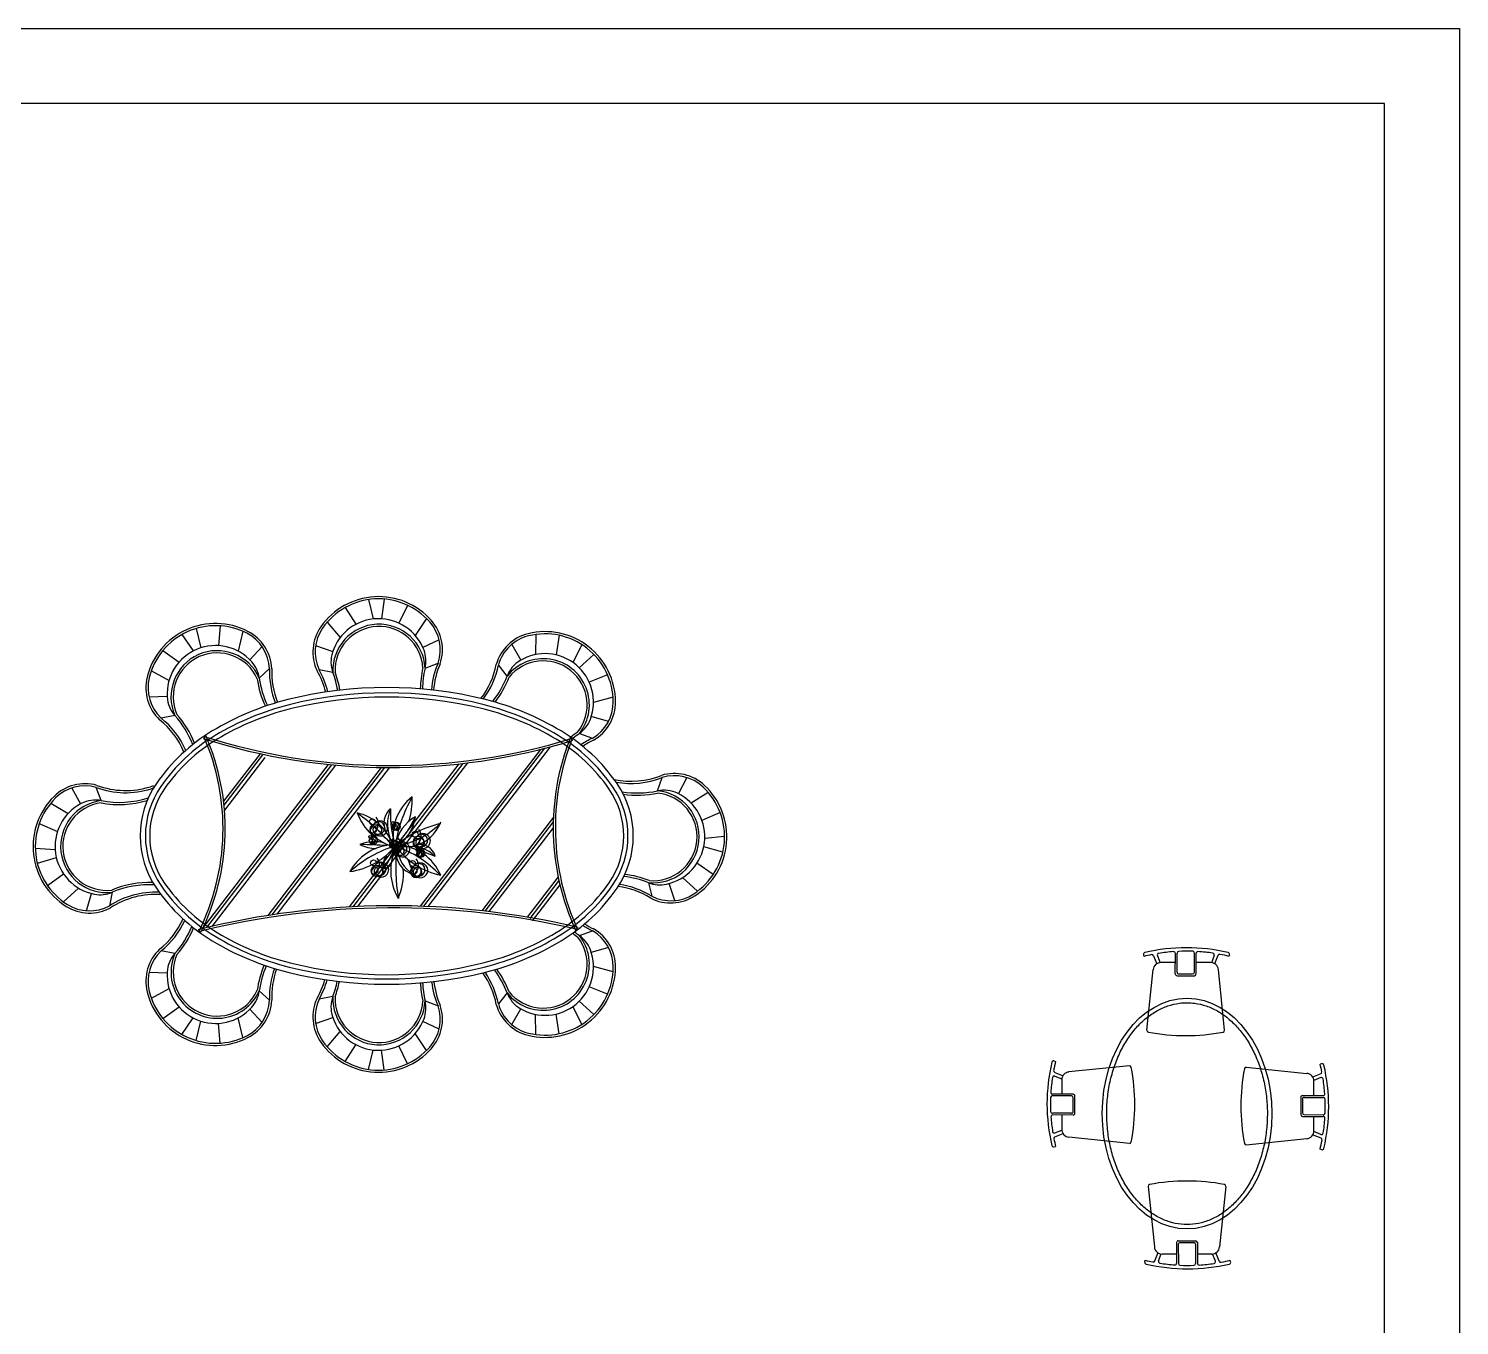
# Model space of a CAD drawing. Header units: inches. Extents: x 11.8 to 54.3, y 7.5 to 32.3.
# Drawn here: x 26.38 to 32.81, y 26.47 to 32.3 of the extents above; entities that cross this region are included whole.
import ezdxf

# ---------------------------------------------------------------- set-up
doc = ezdxf.new("R2010")
doc.units = ezdxf.units.IN
doc.header["$MEASUREMENT"] = 0
for name, color, linetype in [('02', 2, 'Continuous'), ('4', 4, 'Continuous'), ('kadrbm', 4, 'Continuous')]:
    doc.layers.add(name, color=color, linetype=linetype)

# ---------------------------------------------------------------- blocks, each defined once
blk = doc.blocks.new('kadrbm')
at = {"layer": 'kadrbm', "color": 4}
blk.add_lwpolyline([(0, 0), (0, 24.7972), (21, 24.7972), (21, 0), (0, 0)], close=True, dxfattribs=at)
blk.add_lwpolyline([(20.6631, 0.3257), (20.6631, 24.4603), (0.3369, 24.4603), (0.3369, 0.3257), (20.6631, 0.3257)], dxfattribs=at)

msp = doc.modelspace()

# ---------------------------------------------------------------- linework, layer by layer
at = {"layer": '02'}
for p, q in [((27.9073, 29.7324), (27.9284, 29.6453)), ((27.9767, 29.7347), (27.9658, 29.6462)), ((28.0825, 29.7066), (28.043, 29.6267)), ((27.8022, 29.6966), (27.8506, 29.6215)), ((28.1677, 29.6472), (28.1169, 29.5712)), ((27.1318, 29.6022), (27.1536, 29.5157)), ((27.2405, 29.6144), (27.2326, 29.5256)), ((27.3415, 29.5898), (27.3216, 29.5006)), ((27.7208, 29.6306), (27.7794, 29.5615)), ((27.0679, 29.575), (27.1191, 29.5014)), ((27.4284, 29.5212), (27.3735, 29.4623)), ((27.6689, 29.5258), (27.7459, 29.499)), ((28.2239, 29.5517), (28.1513, 29.5168)), ((28.5507, 29.531, 0.2475), (28.591, 29.4601, 0.2475)), ((28.6587, 29.5757, 0.2475), (28.6573, 29.4851, 0.2475)), ((28.7634, 29.5718, 0.2475), (28.7505, 29.4835, 0.2475)), ((28.8662, 29.5296, 0.2475), (28.8247, 29.4502, 0.2475)), ((26.9829, 29.5035), (27.0552, 29.451)), ((28.9199, 29.4857, 0.2475), (28.8534, 29.4262, 0.2475)), ((26.931, 29.4125), (27.0105, 29.3693)), ((27.4161, 29.3796), (27.462, 29.422)), ((27.7469, 29.4045), (27.6846, 29.4166)), ((28.1611, 29.4242), (28.2192, 29.4471)), ((28.5295, 29.3883, 0.2475), (28.4907, 29.4385, 0.2475)), ((28.9811, 29.395, 0.2475), (28.8988, 29.3608, 0.2475)), ((26.9205, 29.296), (27.002, 29.2989)), ((29.0061, 29.2941, 0.2475), (28.9179, 29.2703, 0.2475)), ((27.0371, 29.2112), (26.9747, 29.1999)), ((28.9856, 29.1852, 0.2475), (28.908, 29.2067, 0.2475)), ((28.8544, 29.1305, 0.2475), (28.9133, 29.1095, 0.2475)), ((28.6984, 29.0641), (28.1538, 28.3539)), ((28.7231, 29.0706), (28.173, 28.3531)), ((27.4192, 29.0398), (27.2554, 28.8262)), ((27.4304, 29.0342), (27.2574, 28.8085)), ((27.4416, 29.023), (27.2595, 28.7855)), ((28.6792, 29.0593), (28.1388, 28.3544)), ((27.7255, 28.9914), (27.163, 28.2578)), ((27.7399, 28.99), (27.1787, 28.2581)), ((27.7583, 28.9883), (27.2028, 28.2638)), ((27.964, 28.9774), (27.4544, 28.3127)), ((27.9793, 28.9772), (27.4719, 28.3154)), ((27.999, 28.977), (27.4943, 28.3187)), ((28.3133, 28.9938), (27.8206, 28.3513)), ((28.3302, 28.9958), (27.8368, 28.3522)), ((28.352, 28.9984), (27.8572, 28.3531)), ((26.5732, 28.8856), (26.6125, 28.8141)), ((26.7058, 28.8289), (26.6835, 28.8883)), ((29.2056, 28.873), (29.2267, 28.9329)), ((29.337, 28.9327), (29.2993, 28.8603)), ((26.4786, 28.8169), (26.5565, 28.7707)), ((29.4331, 28.8662), (29.3563, 28.8182)), ((28.7379, 28.7542), (28.4158, 28.3341)), ((29.4868, 28.7762), (29.4055, 28.7391)), ((26.427, 28.7256), (26.5092, 28.6904)), ((27.9296, 28.7219), (27.9296, 28.7219)), ((27.9296, 28.6859), (27.9296, 28.6859)), ((28.0193, 28.7222), (28.0193, 28.7222)), ((28.0193, 28.7042), (28.0193, 28.7042)), ((28.7372, 28.7331), (28.43, 28.3325)), ((28.7369, 28.7069), (28.4481, 28.3304)), ((26.4093, 28.616), (26.4987, 28.6097)), ((27.9169, 28.6603), (27.9169, 28.6603)), ((27.9169, 28.6423), (27.9169, 28.6423)), ((28.0081, 28.6403), (28.0081, 28.6403)), ((28.0081, 28.6223), (28.0081, 28.6223)), ((28.0298, 28.6276), (28.0298, 28.6276)), ((28.1222, 28.6656), (28.1222, 28.6656)), ((28.1222, 28.6296), (28.1222, 28.6296)), ((29.4994, 28.598), (29.4133, 28.6216)), ((29.5071, 28.667), (29.4179, 28.6587)), ((26.4186, 28.5472), (26.504, 28.5728)), ((28.0298, 28.5916), (28.0298, 28.5916)), ((28.1296, 28.6011), (28.1296, 28.6011)), ((28.1296, 28.5831), (28.1296, 28.5831)), ((26.4639, 28.4476), (26.5361, 28.4998)), ((27.9349, 28.537), (27.9349, 28.537)), ((27.9349, 28.501), (27.9349, 28.501)), ((28.1104, 28.534), (28.1104, 28.534)), ((28.1104, 28.498), (28.1104, 28.498)), ((28.7591, 28.4862), (28.6204, 28.3052)), ((29.4564, 28.4974), (29.383, 28.548)), ((26.5367, 28.3735), (26.6032, 28.4362)), ((28.7625, 28.4704), (28.6316, 28.2996)), ((28.767, 28.4505), (28.6427, 28.2885)), ((29.1656, 28.4602), (29.1799, 28.3994)), ((29.2827, 28.3797), (29.2586, 28.4566)), ((29.3853, 28.4216), (29.3174, 28.4828)), ((26.6402, 28.334), (26.6626, 28.4114)), ((26.7555, 28.4171), (26.7426, 28.356)), ((28.8544, 28.2229, 0.2475), (28.9133, 28.244, 0.2475)), ((28.9856, 28.1682, 0.2475), (28.908, 28.1468, 0.2475)), ((27.0371, 28.1423), (26.9747, 28.1535)), ((31.3895, 28.1366), (31.3914, 28.1291)), ((31.4351, 28.1321), (31.4496, 28.0951)), ((31.4519, 28.132), (31.4641, 28.1007)), ((31.5327, 28.1013), (31.4677, 28.1013)), ((31.5326, 28.0498), (31.5328, 28.1424)), ((31.5404, 28.0576), (31.5406, 28.1438)), ((31.6182, 28.0576), (31.6184, 28.144)), ((31.6259, 28.0498), (31.6262, 28.1428)), ((31.6911, 28.1013), (31.626, 28.1013)), ((31.7073, 28.1329), (31.6947, 28.1007)), ((31.7241, 28.1332), (31.7091, 28.0951)), ((31.7756, 28.1366), (31.7738, 28.1291)), ((26.9205, 28.0575), (27.002, 28.0546)), ((29.0061, 28.0594, 0.2475), (28.9179, 28.0832, 0.2475)), ((31.405, 27.7973), (31.4328, 28.0694)), ((31.5404, 28.042), (31.6182, 28.042)), ((31.5482, 28.0498), (31.6104, 28.0498)), ((31.7537, 27.7973), (31.7259, 28.0694)), ((26.931, 27.941), (27.0105, 27.9842)), ((27.4161, 27.9739), (27.462, 27.9315)), ((28.9811, 27.9585, 0.2475), (28.8988, 27.9927, 0.2475)), ((27.7469, 27.949), (27.6846, 27.9368)), ((28.1611, 27.9293), (28.2192, 27.9064)), ((28.5295, 27.9652, 0.2475), (28.4907, 27.915, 0.2475)), ((28.9199, 27.8678, 0.2475), (28.8534, 27.9272, 0.2475)), ((26.9829, 27.85), (27.0552, 27.9025)), ((27.0679, 27.7785), (27.1191, 27.8521)), ((27.3415, 27.7637), (27.3216, 27.8529)), ((27.4284, 27.8323), (27.3735, 27.8912)), ((27.6689, 27.8277), (27.7459, 27.8545)), ((28.5507, 27.8225, 0.2475), (28.591, 27.8934, 0.2475)), ((28.6587, 27.7778, 0.2475), (28.6573, 27.8684, 0.2475)), ((28.7634, 27.7816, 0.2475), (28.7505, 27.87, 0.2475)), ((28.8662, 27.8239, 0.2475), (28.8247, 27.9033, 0.2475)), ((27.1318, 27.7512), (27.1536, 27.8378)), ((27.2405, 27.7391), (27.2326, 27.8279)), ((27.7208, 27.7229), (27.7794, 27.792)), ((28.1677, 27.7063), (28.1169, 27.7823)), ((28.2239, 27.8017), (28.1513, 27.8367)), ((27.8022, 27.6569), (27.8506, 27.732)), ((28.0825, 27.6468), (28.043, 27.7268)), ((27.9073, 27.6211), (27.9284, 27.7082)), ((27.9767, 27.6188), (27.9658, 27.7073)), ((30.9871, 27.6591), (30.9946, 27.6572)), ((30.9905, 27.6076), (31.0287, 27.5926)), ((30.9908, 27.5907), (31.023, 27.5781)), ((31.3265, 27.6372), (31.0543, 27.6094)), ((31.8514, 27.6309), (32.1235, 27.6031)), ((32.1862, 27.6008), (32.1492, 27.5863)), ((32.1861, 27.5841), (32.1548, 27.5719)), ((32.1907, 27.6464), (32.1832, 27.6446)), ((31.0224, 27.5745), (31.0224, 27.5095)), ((32.1554, 27.5032), (32.1554, 27.5683)), ((31.0662, 27.5017), (30.9798, 27.5019)), ((31.074, 27.5094), (30.9809, 27.5096)), ((31.0739, 27.4317), (31.0739, 27.4939)), ((31.0817, 27.4239), (31.0817, 27.5016)), ((32.0962, 27.4956), (32.0961, 27.4178)), ((32.1039, 27.4878), (32.1039, 27.4255)), ((32.104, 27.5033), (32.1965, 27.5031)), ((32.1117, 27.4955), (32.1979, 27.4953)), ((31.0661, 27.4239), (30.9799, 27.4241)), ((31.0739, 27.4161), (30.9813, 27.4163)), ((31.0224, 27.4162), (31.0224, 27.3512)), ((32.1039, 27.41), (32.1969, 27.4098)), ((32.1117, 27.4178), (32.1981, 27.4176)), ((32.1554, 27.3449), (32.1554, 27.4099)), ((30.9917, 27.3186), (31.0287, 27.3331)), ((30.9918, 27.3353), (31.023, 27.3476)), ((32.1873, 27.3119), (32.1492, 27.3268)), ((32.187, 27.3287), (32.1548, 27.3413)), ((30.9871, 27.273), (30.9946, 27.2749)), ((31.3265, 27.2885), (31.0543, 27.3163)), ((31.8514, 27.2822), (32.1235, 27.3101)), ((32.1907, 27.2603), (32.1832, 27.2622)), ((31.4107, 27.0953), (31.4385, 26.8231)), ((31.7593, 27.0953), (31.7315, 26.8231)), ((31.5383, 26.8427), (31.5385, 26.7502)), ((31.546, 26.8505), (31.6238, 26.8506)), ((31.5461, 26.835), (31.5463, 26.7488)), ((31.5538, 26.8428), (31.616, 26.8428)), ((31.6238, 26.835), (31.624, 26.7486)), ((31.6316, 26.8428), (31.6318, 26.7497)), ((31.3952, 26.756), (31.397, 26.7635)), ((31.4407, 26.7605), (31.4552, 26.7975)), ((31.4575, 26.7606), (31.4697, 26.7919)), ((31.5383, 26.7913), (31.4733, 26.7913)), ((31.6967, 26.7913), (31.6317, 26.7913)), ((31.7129, 26.7597), (31.7003, 26.7919)), ((31.7297, 26.7594), (31.7148, 26.7975)), ((31.7813, 26.756), (31.7794, 26.7635))]:
    msp.add_line(p, q, dxfattribs=at)
for centre, radius in [((27.9242, 28.7339), 0.0132), ((27.9403, 28.698), 0.0262), ((28.0166, 28.7282), 0.00659), ((28.0167, 28.7084), 0.00503), ((28.1168, 28.6776), 0.0132), ((27.9142, 28.6663), 0.00659), ((27.9217, 28.6496), 0.0117), ((28.0054, 28.6463), 0.00659), ((28.0244, 28.6396), 0.0132), ((28.0405, 28.6037), 0.0262), ((28.1269, 28.6071), 0.00659), ((27.9295, 28.549), 0.0132), ((28.105, 28.546), 0.0132), ((28.1269, 28.5874), 0.00503), ((27.9456, 28.5131), 0.0262)]:
    msp.add_circle(centre, radius, dxfattribs=at)
for centre, radius, start, end in [((27.9521, 29.4288), 0.3168, 41.47539, 145.04381), ((27.9521, 29.4288, 0.2475), 0.2178, 20.40486, 162.19884), ((27.2196, 29.3082), 0.3168, 62.70952, 166.27793), ((27.2741, 29.4137), 0.198, 2.39033, 62.70952), ((27.8547, 29.4969), 0.198, 145.04381, 205.363), ((27.954, 29.4143), 0.2074, 2.72689, 182.72689), ((27.954, 29.4143, 0.2475), 0.1975, 3.12752, 182.28575), ((28.0411, 29.5075), 0.198, 341.1562, 41.47539), ((28.6716, 29.3869, 0.2475), 0.198, 103.88886, 164.20806), ((28.7001, 29.2716, 0.2475), 0.3168, 0.32045, 103.88886), ((27.2196, 29.3082, 0.2475), 0.2178, 41.63898, 183.43297), ((27.2266, 29.2954), 0.2074, 23.96101, 203.96101), ((27.2266, 29.2954, 0.2475), 0.1975, 24.36164, 203.51988), ((27.2788, 29.3608), 0.1386, 7.7964, 41.63898), ((27.8767, 29.453, 0.2475), 0.1386, 162.19884, 200.50037), ((28.0263, 29.4564), 0.1386, 346.56227, 20.40486), ((28.692, 29.2594, 0.2475), 0.2074, 321.57194, 141.57194), ((28.6592, 29.3394, 0.495), 0.1386, 121.0439, 159.34542), ((28.692, 29.2594, 0.495), 0.1975, 321.97257, 141.13081), ((28.7001, 29.2716, 0.495), 0.2178, 339.24991, 121.0439), ((27.8429, 29.4079), 0.3713, 177.82041, 201.74776), ((27.3541, 29.2268), 0.3713, 14.0266, 29.93292), ((27.3487, 29.2556, 0.2475), 0.4251, 9.27553, 20.50037), ((27.3487, 29.2556, 0.2475), 0.435, 9.21781, 20.29276), ((28.5745, 29.3254, 0.2475), 0.435, 166.75082, 179.24339), ((28.5745, 29.3254), 0.4251, 166.56227, 179.33953), ((28.5692, 29.296), 0.3713, 156.58629, 175.47682), ((28.1169, 29.513, 0.2475), 0.3713, 322.66418, 348.77797), ((28.1318, 29.5382, 0.495), 0.4251, 321.61778, 339.34542), ((27.1042, 29.3363), 0.198, 166.27793, 226.59713), ((27.8372, 29.4372, 0.2475), 0.435, 187.98494, 205.06476), ((27.8372, 29.4372), 0.4251, 187.7964, 205.21479), ((28.1318, 29.5382, 0.495), 0.435, 322.15912, 339.13781), ((27.1405, 29.3034, 0.2475), 0.1386, 183.43297, 221.73449), ((27.8448, 28.0788), 1.2169, 103.9982, 121.04165), ((27.9885, 27.5022), 1.8112, 76.0018, 103.9982), ((27.9885, 27.5022), 1.792, 76.0018, 103.9982), ((28.1323, 28.0788), 1.2169, 58.95835, 76.0018), ((28.8189, 29.2722, 0.2475), 0.198, 300.00126, 0.32045), ((26.7353, 28.9033), 0.3713, 22.83273, 51.16704), ((26.7199, 28.9282, 0.2475), 0.4251, 21.02258, 41.73449), ((26.7199, 28.9282, 0.2475), 0.435, 21.4259, 41.52688), ((27.8448, 28.0788), 1.1977, 103.9982, 121.04165), ((28.1323, 28.0788), 1.1977, 58.95835, 76.0018), ((28.7741, 29.2435, 0.2475), 0.1386, 305.40733, 339.24991), ((29.1007, 28.7841, 0.495), 0.435, 125.59587, 130.79659), ((29.1007, 28.7841, 0.2475), 0.4251, 125.40733, 130.46121), ((27.6259, 28.4425), 0.7924, 121.04165, 145.46295), ((27.6259, 28.4425), 0.7732, 121.04165, 145.46295), ((26.2183, 28.7031), 1.0348, 333.39086, 23.60233), ((26.2183, 28.7031), 1.0444, 333.39086, 23.60233), ((28.008, 31.7577), 2.7806, 252.32273, 287.09709), ((28.008, 31.7577), 2.771, 252.32273, 287.09709), ((29.8448, 28.7072), 1.108, 158.53665, 204.63936), ((29.8448, 28.7072), 1.0984, 158.53665, 204.63936), ((28.3512, 28.4425), 0.7732, 34.53705, 58.95835), ((28.3512, 28.4425), 0.7924, 34.53705, 58.95835), ((29.0773, 28.7655, 0.2475), 0.3713, 115.43134, 124.01144), ((29.0863, 29.2873), 0.3713, 258.2433, 291.66069), ((29.2816, 28.753), 0.198, 46.77158, 107.09078), ((26.6327, 28.7071), 0.198, 74.23747, 134.55667), ((26.8155, 29.2458), 0.3713, 249.66756, 287.46879), ((27.2948, 28.6704), 0.3905, 145.46295, 214.53706), ((27.2948, 28.6704), 0.3713, 145.46295, 214.53706), ((26.9382, 28.8642), 0.0297, 76.45082, 112.32952), ((26.9382, 28.8642), 0.0198, 86.19087, 113.4149), ((28.6823, 28.6704), 0.3713, 325.46295, 34.53702), ((28.6823, 28.6704), 0.3905, 325.46295, 34.53702), ((29.1156, 29.2884, 0.2475), 0.4251, 260.58168, 282.22814), ((29.1856, 28.6666), 0.2074, 264.45466, 84.45466), ((29.235, 28.7375, 0.2475), 0.1386, 63.92662, 102.22814), ((29.2002, 28.6664), 0.3168, 303.20317, 46.77158), ((26.7161, 28.6225), 0.3168, 134.55667, 238.12508), ((26.7161, 28.6225, 0.2475), 0.2178, 117.40163, 259.19562), ((26.7307, 28.623), 0.2074, 96.87359, 276.87359), ((26.7307, 28.623, 0.2475), 0.1975, 97.31472, 276.47296), ((26.6796, 28.6928, 0.2475), 0.1386, 79.10011, 117.40163), ((26.7862, 29.2463, 0.2475), 0.435, 259.30772, 286.84549), ((26.7862, 29.2463, 0.2475), 0.4251, 259.10011, 287.99089), ((28.2341, 28.6729), 0.2167, 127.05261, 193.63974), ((28.6006, 28.5481), 0.5788, 149.27742, 171.90411), ((27.7742, 28.8356), 0.3295, 342.14169, 1.77784), ((29.1156, 29.2884, 0.2475), 0.435, 261.56539, 282.02053), ((29.1856, 28.6666, 0.2475), 0.1975, 264.85529, 84.01353), ((29.2002, 28.6664, 0.2475), 0.2178, 282.13263, 63.92662), ((27.8096, 28.5618), 0.2169, 18.26791, 77.75767), ((28.0825, 28.8558), 0.2412, 199.85323, 255.87158), ((27.3768, 28.0959), 0.8292, 39.26185, 54.55364), ((27.905, 28.7253), 0.0465, 301.99676, 39.80897), ((28.0664, 28.7263), 0.0904, 131.9837, 205.4724), ((28.1714, 28.7224), 0.1795, 157.16004, 204.0107), ((28.4129, 28.7631), 0.408, 175.92625, 194.93961), ((27.9486, 28.776), 0.1704, 297.6391, 353.49272), ((28.2015, 28.6037), 0.1744, 118.6711, 171.44478), ((27.718, 28.9376), 0.4385, 315.35272, 335.24008), ((27.9243, 28.6944), 0.0101, 148.02993, 301.99676), ((27.9301, 28.7002), 0.0143, 268.22678, 181.79992), ((40.6858, 20.7294), 15.0533, 147.93045, 148.02993), ((27.9464, 28.6964), 0.0199, 345.41061, 212.06955), ((27.9584, 28.7039), 0.0339, 212.06955, 147.93045), ((27.9523, 28.7068), 0.0273, 5.52223, 146.42659), ((27.9503, 28.7066), 0.0293, 225, 5.52223), ((28.0247, 28.7102), 0.0131, 114.16047, 345.41061), ((28.0241, 28.7114), 0.0117, 181.79992, 114.16047), ((34.3974, 24.7259), 7.5266, 147.93045, 148.02993), ((28.0297, 28.7145), 0.0147, 225, 146.49469), ((28.0277, 28.7094), 0.00993, 345.41061, 212.06955), ((28.007, 28.7239), 0.0233, 301.99676, 39.80897), ((28.0337, 28.7132), 0.017, 212.06955, 147.93045), ((28.0737, 28.7895), 0.1674, 252.5643, 340.56581), ((28.3426, 28.2383), 0.5, 102.82364, 128.45837), ((27.9744, 28.9842), 0.3628, 279.62893, 313.85168), ((28.0976, 28.6691), 0.0465, 301.99676, 39.80897), ((28.151, 28.6476), 0.0339, 212.06955, 147.93045), ((28.145, 28.6505), 0.0273, 5.52223, 146.42659), ((28.0237, 28.4032), 0.2268, 95.35088, 151.9516), ((27.7742, 28.8356), 0.3295, 278.61102, 320.85), ((28.1955, 28.0918), 0.5595, 107.61578, 131.42555), ((27.9329, 28.4805), 0.1639, 72.60291, 113.2685), ((27.9485, 28.8011), 0.1881, 244.70443, 267.56264), ((27.8733, 27.1535), 1.4776, 85.49801, 90.08997), ((27.9223, 28.6483), 0.0131, 114.16047, 345.41061), ((27.9142, 28.6465), 0.00503, 148.02993, 301.99676), ((34.295, 24.664), 7.5266, 147.93045, 148.02993), ((27.9171, 28.6494), 0.00715, 268.22678, 181.79992), ((27.9273, 28.6526), 0.0147, 225, 146.49469), ((27.9046, 28.662), 0.0233, 301.99676, 39.80897), ((27.9313, 28.6513), 0.017, 212.06955, 147.93045), ((27.6376, 28.7681), 0.4164, 323.97576, 339.48616), ((28.0135, 28.6284), 0.0131, 114.16047, 345.41061), ((28.0055, 28.6266), 0.00503, 148.02993, 301.99676), ((28.0129, 28.6296), 0.0117, 181.79992, 114.16047), ((34.3862, 24.644), 7.5266, 147.93045, 148.02993), ((28.0084, 28.6294), 0.00715, 268.22678, 181.79992), ((28.0185, 28.6327), 0.0147, 225, 146.49469), ((28.0165, 28.6276), 0.00993, 345.41061, 212.06955), ((28.2557, 28.5134), 0.249, 154.19101, 209.75886), ((27.9958, 28.642), 0.0233, 301.99676, 39.80897), ((28.0225, 28.6313), 0.017, 212.06955, 147.93045), ((40.786, 20.6351), 15.0533, 147.93045, 148.02993), ((28.0302, 28.6059), 0.0143, 268.22678, 181.79992), ((28.0466, 28.6021), 0.0199, 345.41061, 212.06955), ((28.859, 28.5294), 0.8301, 173.88522, 189.76002), ((28.0051, 28.631), 0.0465, 301.99676, 39.80897), ((28.0585, 28.6096), 0.0339, 212.06955, 147.93045), ((28.0525, 28.6125), 0.0273, 5.52223, 146.42659), ((28.0505, 28.6123), 0.0293, 225, 5.52223), ((28.1301, 28.5958), 0.0998, 169.01233, 258.57329), ((27.8622, 28.1512), 0.5016, 43.05841, 70.36822), ((28.2951, 28.8134), 0.3258, 216.01013, 258.75138), ((27.8104, 28.4981), 0.2534, 28.06328, 29.23026), ((28.1892, 28.6293), 0.1546, 184.81411, 238.09448), ((28.0237, 28.4032), 0.2268, 23.55692, 85.59274), ((28.1009, 28.4746), 0.1477, 44.37449, 98.36113), ((27.7896, 27.5673), 1.0931, 67.58498, 73.6645), ((28.1329, 28.6418), 0.0262, 114.16047, 345.41061), ((28.1169, 28.6381), 0.0101, 148.02993, 301.99676), ((28.1318, 28.6442), 0.0235, 181.79992, 114.16047), ((40.8784, 20.6731), 15.0533, 147.93045, 148.02993), ((28.1227, 28.6439), 0.0143, 268.22678, 181.79992), ((28.139, 28.6402), 0.0199, 345.41061, 212.06955), ((28.1429, 28.6503), 0.0293, 225, 5.52223), ((28.1378, 28.5601), 0.0713, 15.64675, 102.64432), ((28.1172, 28.6029), 0.0233, 301.99676, 39.80897), ((27.9102, 28.5404), 0.0465, 301.99676, 39.80897), ((27.9636, 28.519), 0.0339, 212.06955, 147.93045), ((27.9576, 28.5219), 0.0273, 5.52223, 146.42659), ((28.0439, 28.5353), 0.0722, 141.04441, 190.88338), ((28.0244, 28.6001), 0.0101, 148.02993, 301.99676), ((28.5666, 28.7138), 0.5047, 197.54991, 205.31468), ((28.0857, 28.5375), 0.0465, 301.99676, 39.80897), ((28.1391, 28.516), 0.0339, 212.06955, 147.93045), ((28.1349, 28.5892), 0.0131, 114.16047, 345.41061), ((28.1344, 28.5904), 0.0117, 181.79992, 114.16047), ((34.5077, 24.6049), 7.5266, 147.93045, 148.02993), ((28.138, 28.5884), 0.00993, 345.41061, 212.06955), ((28.1439, 28.5921), 0.017, 212.06955, 147.93045), ((28.1409, 28.5936), 0.0136, 5.52223, 146.42659), ((28.1399, 28.5935), 0.0147, 225, 5.52223), ((27.9296, 28.5095), 0.0101, 148.02993, 301.99676), ((40.6911, 20.5444), 15.0533, 147.93045, 148.02993), ((27.9353, 28.5153), 0.0143, 268.22678, 181.79992), ((27.9517, 28.5115), 0.0199, 345.41061, 212.06955), ((27.9556, 28.5217), 0.0293, 225, 5.52223), ((27.9572, 28.5899), 0.07, 283.02136, 317.16263), ((27.8104, 28.4981), 0.2534, 334.71961, 5.66737), ((28.1211, 28.5101), 0.0262, 114.16047, 345.41061), ((28.105, 28.5065), 0.0101, 148.02993, 301.99676), ((28.12, 28.5126), 0.0235, 181.79992, 114.16047), ((40.8666, 20.5415), 15.0533, 147.93045, 148.02993), ((28.1108, 28.5123), 0.0143, 268.22678, 181.79992), ((28.1272, 28.5085), 0.0199, 345.41061, 212.06955), ((28.1331, 28.5189), 0.0273, 5.52223, 146.42659), ((28.1311, 28.5187), 0.0293, 225, 5.52223), ((29.0083, 28.0653), 0.4251, 68.29005, 83.77866), ((29.0083, 28.0653, 0.2475), 0.435, 68.47859, 83.32541), ((26.9218, 28.026, 0.2475), 0.435, 87.96045, 112.84966), ((26.9218, 28.026), 0.4251, 87.08063, 113.0382), ((27.6259, 28.8983), 0.7924, 214.53705, 238.95835), ((27.6259, 28.8983), 0.7732, 214.53705, 238.95835), ((28.3512, 28.8983), 0.7732, 301.04165, 325.46295), ((28.3512, 28.8983), 0.7924, 301.04165, 325.46295), ((28.98, 28.0748), 0.3713, 58.31406, 82.45574), ((29.2168, 28.589), 0.1386, 248.29005, 282.13263), ((26.7012, 28.5447), 0.1386, 259.19562, 293.0382), ((26.9499, 28.0362), 0.3713, 86.26817, 123.01419), ((28.0147, 24.7578), 3.5987, 76.6001, 104.04795), ((29.2653, 28.567), 0.198, 242.88398, 303.20317), ((26.6534, 28.5216), 0.198, 238.12508, 298.44427), ((26.7353, 28.4502), 0.3713, 308.83296, 335.64339), ((28.0147, 24.7578), 3.5891, 76.6001, 104.04795), ((26.7199, 28.4253, 0.2475), 0.4251, 318.26551, 337.58608), ((26.7199, 28.4253, 0.2475), 0.435, 318.47312, 337.20861), ((27.8448, 29.262), 1.1977, 238.95835, 256.0018), ((28.1323, 29.262), 1.1977, 283.9982, 301.04165), ((29.1007, 28.5694, 0.495), 0.435, 230.61426, 234.40413), ((29.1007, 28.5694, 0.2475), 0.4251, 230.96724, 234.59267), ((29.0773, 28.588, 0.2475), 0.3812, 237.08222, 244.50812), ((28.8189, 28.0813, 0.2475), 0.1881, 359.67955, 59.88075), ((27.8448, 29.262), 1.2169, 238.95835, 256.0018), ((28.1323, 29.262), 1.2169, 283.9982, 301.04165), ((28.692, 28.0941, 0.2475), 0.2074, 218.42806, 38.42806), ((28.692, 28.0941, 0.495), 0.1975, 218.86919, 38.02743), ((28.7741, 28.11, 0.2475), 0.1386, 20.75009, 54.59267), ((31.5826, 27.3525), 0.8154, 76.72161, 103.27839), ((27.1042, 28.0171), 0.198, 133.40287, 193.72207), ((27.1405, 28.0501, 0.2475), 0.1386, 138.26551, 176.56703), ((27.2266, 28.0581), 0.2074, 156.03899, 336.03899), ((27.2266, 28.0581, 0.2475), 0.1975, 156.48012, 335.63836), ((27.9885, 29.8386), 1.792, 256.0018, 283.99822), ((28.7001, 28.0819, 0.495), 0.2178, 238.9561, 20.75009), ((31.3971, 28.1385), 0.00778, 103.27839, 193.83007), ((31.5826, 27.3525), 0.7998, 101.26447, 103.83007), ((31.4279, 28.1292), 0.00778, 21.39367, 101.26447), ((31.4677, 28.0663), 0.035, 90, 174.89182), ((31.4591, 28.1348), 0.00778, 98.96997, 201.39367), ((31.5826, 27.3525), 0.7998, 94.16457, 98.96997), ((31.5251, 28.1424), 0.00778, 359.8256, 94.16457), ((31.5484, 28.1438), 0.00778, 92.47383, 179.8256), ((31.5826, 27.3525), 0.7998, 87.97246, 92.47383), ((31.6106, 28.144), 0.00778, 359.8256, 87.97246), ((31.6339, 28.1428), 0.00778, 86.28299, 179.8256), ((31.5826, 27.3525), 0.7998, 81.47345, 86.28299), ((31.6911, 28.0663), 0.035, 5.10818, 90), ((31.7, 28.1357), 0.00778, 338.60633, 81.47345), ((31.7313, 28.1304), 0.00778, 79.17535, 158.60633), ((31.5826, 27.3525), 0.7998, 76.16993, 79.17535), ((31.7681, 28.1385), 0.00778, 346.16993, 76.72161), ((27.2196, 28.0453, 0.2475), 0.2178, 176.56703, 318.36102), ((27.8372, 27.9162, 0.2475), 0.435, 156.51823, 172.01506), ((27.8372, 27.9162), 0.4251, 156.41112, 172.2036), ((27.8429, 27.9456), 0.3713, 160.1324, 182.17959), ((27.9885, 29.8386), 1.8112, 256.0018, 283.99822), ((28.1169, 27.8405, 0.2475), 0.3812, 11.28256, 34.68933), ((28.1318, 27.8152, 0.495), 0.4251, 20.65458, 36.61433), ((28.1318, 27.8152, 0.495), 0.435, 20.86219, 36.12917), ((28.7001, 28.0819, 0.2475), 0.3069, 256.11114, 359.67955), ((31.5404, 28.0498), 0.00778, 179.8256, 269.97093), ((31.5482, 28.0576), 0.00778, 179.8256, 270), ((31.6104, 28.0576), 0.00778, 270, 359.8256), ((31.6182, 28.0498), 0.00778, 269.97093, 359.8256), ((27.2196, 28.0453), 0.3168, 193.72207, 297.29048), ((27.2788, 27.9927), 0.1386, 318.36102, 352.2036), ((27.3541, 28.1267), 0.3713, 330.06708, 344.03044), ((27.3487, 28.0979, 0.2475), 0.4251, 339.49963, 349.02832), ((27.3487, 28.0979, 0.2475), 0.435, 339.70724, 349.1232), ((28.5745, 28.0281, 0.2475), 0.435, 182.42058, 193.24918), ((28.5745, 28.0281), 0.4251, 182.36307, 193.43773), ((28.5692, 28.0575), 0.3713, 186.46381, 203.41371), ((27.2741, 27.9397), 0.198, 297.29048, 357.60967), ((27.8547, 27.8566), 0.198, 154.637, 214.95619), ((27.8767, 27.9005, 0.2475), 0.1386, 159.49963, 197.80116), ((27.954, 27.9391), 0.2074, 177.27311, 357.27311), ((27.954, 27.9391, 0.2475), 0.1975, 177.71425, 356.87248), ((28.0263, 27.8971), 0.1386, 339.59514, 13.43773), ((28.0411, 27.846), 0.198, 318.52461, 18.8438), ((28.6716, 27.9666, 0.2475), 0.1881, 195.90993, 256.11114), ((28.6592, 28.0141, 0.495), 0.1386, 200.65458, 238.9561), ((27.9521, 27.9247, 0.2475), 0.2178, 197.80116, 339.59514), ((31.4128, 27.7966), 0.00778, 174.89182, 259.24242), ((31.5794, 28.6734), 0.9003, 259.24242, 280.75758), ((31.746, 27.7966), 0.00778, 280.75758, 5.10818), ((27.9521, 27.9247), 0.3168, 214.95619, 318.52461), ((31.7713, 27.4661), 0.8154, 166.72161, 193.27839), ((30.9853, 27.6515), 0.00778, 76.16993, 166.72161), ((31.7713, 27.4661), 0.7998, 166.16993, 169.17535), ((31.7713, 27.4661), 0.7998, 171.47345, 176.28299), ((30.988, 27.5835), 0.00778, 68.60633, 171.47345), ((30.9933, 27.6148), 0.00778, 169.17535, 248.60633), ((31.0574, 27.5745), 0.035, 95.10818, 180), ((31.3271, 27.6294), 0.00778, 10.75758, 95.10818), ((30.4503, 27.4628), 0.9003, 349.24242, 10.75758), ((32.7275, 27.4566), 0.9003, 169.24242, 190.75758), ((31.8507, 27.6232), 0.00778, 84.89182, 169.24242), ((32.1204, 27.5683), 0.035, 0, 84.89182), ((31.4066, 27.4534), 0.7998, 11.26447, 13.83007), ((32.1889, 27.5769), 0.00778, 8.96997, 111.39367), ((32.1833, 27.6081), 0.00778, 291.39367, 11.26447), ((32.1926, 27.6389), 0.00778, 13.27839, 103.83007), ((31.4066, 27.4534), 0.8154, 346.72161, 13.27839), ((31.4066, 27.4534), 0.7998, 4.16457, 8.96997), ((31.7713, 27.4661), 0.7998, 177.97246, 182.47383), ((30.9797, 27.4941), 0.00778, 89.8256, 177.97246), ((30.9809, 27.5174), 0.00778, 176.28299, 269.8256), ((31.0661, 27.4939), 0.00778, 0, 89.8256), ((31.0739, 27.5016), 0.00778, 359.97093, 89.8256), ((32.1039, 27.4956), 0.00778, 89.8256, 179.97093), ((32.1117, 27.4878), 0.00778, 89.8256, 180), ((32.1965, 27.5109), 0.00778, 269.8256, 4.16457), ((32.1979, 27.4876), 0.00778, 2.47383, 89.8256), ((31.4066, 27.4534), 0.7998, 357.97246, 2.47383), ((30.98, 27.4319), 0.00778, 182.47383, 269.8256), ((30.9813, 27.4085), 0.00778, 89.8256, 184.16457), ((31.7713, 27.4661), 0.7998, 184.16457, 188.96997), ((31.0661, 27.4317), 0.00778, 269.8256, 0), ((31.0739, 27.4239), 0.00778, 269.8256, 359.97093), ((32.1039, 27.4178), 0.00778, 179.97093, 269.8256), ((32.1117, 27.4255), 0.00778, 180, 269.8256), ((32.1969, 27.402), 0.00778, 356.28299, 89.8256), ((31.4066, 27.4534), 0.7998, 351.47345, 356.28299), ((32.1981, 27.4253), 0.00778, 269.8256, 357.97246), ((30.9889, 27.3426), 0.00778, 188.96997, 291.39367), ((31.0574, 27.3512), 0.035, 180, 264.89182), ((32.1204, 27.3449), 0.035, 275.10818, 0), ((32.1898, 27.3359), 0.00778, 248.60633, 351.47345), ((30.9853, 27.2806), 0.00778, 193.27839, 283.83007), ((30.9945, 27.3113), 0.00778, 111.39367, 191.26447), ((31.7713, 27.4661), 0.7998, 191.26447, 193.83007), ((31.3271, 27.2963), 0.00778, 264.89182, 349.24242), ((31.8507, 27.29), 0.00778, 190.75758, 275.10818), ((31.4066, 27.4534), 0.7998, 346.16993, 349.17535), ((32.1845, 27.3046), 0.00778, 349.17535, 68.60633), ((32.1926, 27.2679), 0.00778, 256.16993, 346.72161), ((31.4184, 27.096), 0.00778, 100.75758, 185.10818), ((31.585, 26.2192), 0.9003, 79.24242, 100.75758), ((31.7516, 27.096), 0.00778, 354.89182, 79.24242), ((31.4733, 26.8263), 0.035, 185.10818, 270), ((31.546, 26.8428), 0.00778, 90.02907, 180.1744), ((31.5538, 26.835), 0.00778, 90, 180.1744), ((31.616, 26.835), 0.00778, 0.1744, 90), ((31.6238, 26.8428), 0.00778, 0.1744, 90.02907), ((31.6967, 26.8263), 0.035, 270, 354.89182), ((31.4027, 26.7541), 0.00778, 166.16993, 256.72161), ((31.5882, 27.5401), 0.7998, 256.16993, 258.73553), ((31.4335, 26.7634), 0.00778, 258.73553, 338.60633), ((31.4647, 26.7578), 0.00778, 158.60633, 261.03003), ((31.5882, 27.5401), 0.7998, 261.03003, 265.83543), ((31.5307, 26.7502), 0.00778, 265.83543, 0.1744), ((31.554, 26.7488), 0.00778, 180.1744, 267.52617), ((31.6162, 26.7486), 0.00778, 272.02754, 0.1744), ((31.6396, 26.7498), 0.00778, 180.1744, 273.71701), ((31.5882, 27.5401), 0.7998, 273.71701, 278.52655), ((31.7056, 26.7569), 0.00778, 278.52655, 21.39367), ((31.737, 26.7622), 0.00778, 201.39367, 280.82465), ((31.5882, 27.5401), 0.7998, 280.82465, 283.83007), ((31.7737, 26.7541), 0.00778, 283.27839, 13.83007), ((31.5882, 27.5401), 0.8154, 256.72161, 283.27839), ((31.5882, 27.5401), 0.7998, 267.52617, 272.02754)]:
    msp.add_arc(centre, radius, start, end, dxfattribs=at)
msp.add_open_spline([(31.5853, 27.9207), (31.574, 27.9207), (31.5627, 27.92), (31.5341, 27.9162), (31.5167, 27.9122), (31.4825, 27.9006), (31.4657, 27.893), (31.4329, 27.8746), (31.417, 27.8636), (31.3864, 27.8386), (31.3717, 27.8244), (31.3439, 27.7933), (31.3308, 27.7762), (31.3066, 27.7396), (31.2955, 27.72), (31.2754, 27.6787), (31.2665, 27.657), (31.2511, 27.6119), (31.2446, 27.5886), (31.2342, 27.5408), (31.2304, 27.5164), (31.2253, 27.467), (31.2241, 27.442), (31.2245, 27.3922), (31.2261, 27.3672), (31.2319, 27.318), (31.2361, 27.2937), (31.2472, 27.2462), (31.254, 27.2231), (31.2701, 27.1785), (31.2793, 27.1571), (31.3, 27.1163), (31.3114, 27.0971), (31.3362, 27.0611), (31.3495, 27.0445), (31.3777, 27.0141), (31.3926, 27.0004), (31.4236, 26.9763), (31.4397, 26.9658), (31.4727, 26.9483), (31.4896, 26.9412), (31.5239, 26.9306), (31.5413, 26.927), (31.5763, 26.9235), (31.5938, 26.9234), (31.6288, 26.9269), (31.6462, 26.9305), (31.6805, 26.941), (31.6974, 26.948), (31.7305, 26.9655), (31.7466, 26.9759), (31.7776, 27), (31.7925, 27.0137), (31.8207, 27.044), (31.834, 27.0607), (31.8588, 27.0965), (31.8703, 27.1158), (31.891, 27.1565), (31.9002, 27.1779), (31.9164, 27.2224), (31.9232, 27.2456), (31.9343, 27.293), (31.9386, 27.3173), (31.9444, 27.3665), (31.946, 27.3914), (31.9465, 27.4413), (31.9453, 27.4663), (31.9403, 27.5157), (31.9365, 27.5401), (31.9262, 27.5879), (31.9197, 27.6113), (31.9043, 27.6563), (31.8954, 27.6781), (31.8754, 27.7194), (31.8643, 27.739), (31.8401, 27.7757), (31.8271, 27.7928), (31.7993, 27.824), (31.7846, 27.8382), (31.754, 27.8633), (31.7381, 27.8743), (31.7054, 27.8928), (31.6885, 27.9004), (31.6544, 27.912), (31.637, 27.9161), (31.6082, 27.9199), (31.5967, 27.9207), (31.5853, 27.9207)], degree=3, knots=[0, 0, 0, 0, 0.095605, 0.095605, 0.244155, 0.244155, 0.392705, 0.392705, 0.541256, 0.541256, 0.689806, 0.689806, 0.838357, 0.838357, 0.986907, 0.986907, 1.135457, 1.135457, 1.284008, 1.284008, 1.432558, 1.432558, 1.581109, 1.581109, 1.729659, 1.729659, 1.878209, 1.878209, 2.02676, 2.02676, 2.17531, 2.17531, 2.32386, 2.32386, 2.472411, 2.472411, 2.620961, 2.620961, 2.769512, 2.769512, 2.918062, 2.918062, 3.066612, 3.066612, 3.215163, 3.215163, 3.363713, 3.363713, 3.512264, 3.512264, 3.660814, 3.660814, 3.809364, 3.809364, 3.957915, 3.957915, 4.106465, 4.106465, 4.255016, 4.255016, 4.403566, 4.403566, 4.552116, 4.552116, 4.700667, 4.700667, 4.849217, 4.849217, 4.997767, 4.997767, 5.146318, 5.146318, 5.294868, 5.294868, 5.443419, 5.443419, 5.591969, 5.591969, 5.740519, 5.740519, 5.88907, 5.88907, 6.03762, 6.03762, 6.186171, 6.186171, 6.283185, 6.283185, 6.283185, 6.283185], dxfattribs=at)
at = {"layer": '4'}
for centre, radius, start, end in [((27.9521, 29.4288), 0.3069, 41.47539, 145.04381), ((27.2196, 29.3082), 0.3069, 62.70952, 166.27793), ((27.2741, 29.4137), 0.1881, 2.50832, 62.70952), ((27.8547, 29.4969), 0.1881, 145.04381, 205.24501), ((28.0411, 29.5075), 0.1881, 341.27419, 41.47539), ((28.7001, 29.2716, 0.2475), 0.3069, 0.32045, 103.88886), ((28.6716, 29.3869, 0.2475), 0.1881, 103.88886, 164.09007), ((27.8429, 29.4079), 0.3812, 177.88095, 201.60994), ((27.3541, 29.2268), 0.3812, 13.88107, 29.87238), ((28.5692, 29.296), 0.3812, 156.64682, 175.4272), ((28.1169, 29.513, 0.2475), 0.3812, 323.31968, 348.71744), ((27.1042, 29.3363), 0.1881, 166.27793, 226.47914), ((27.9885, 27.5022), 1.8352, 76.0018, 103.9982), ((27.8448, 28.0788), 1.2409, 103.9982, 121.04165), ((28.1323, 28.0788), 1.2409, 58.95835, 76.0018), ((28.8189, 29.2722, 0.2475), 0.1881, 300.11925, 0.32045), ((26.7353, 28.9033), 0.3812, 23.34437, 51.10651), ((27.6259, 28.4425), 0.8164, 121.04165, 145.46295), ((28.3512, 28.4425), 0.8164, 34.53705, 58.95835), ((29.0773, 28.7655, 0.2475), 0.3812, 115.49188, 124.46389), ((29.2816, 28.753), 0.1881, 46.77158, 106.97279), ((26.6327, 28.7071), 0.1881, 74.35547, 134.55667), ((26.8155, 29.2458), 0.3812, 249.72809, 287.53876), ((27.2948, 28.6704), 0.4145, 145.46295, 214.53706), ((29.0863, 29.2873), 0.3812, 259.83617, 291.60016), ((28.6823, 28.6704), 0.4145, 325.46295, 34.53702), ((29.2002, 28.6664), 0.3069, 303.20317, 46.77158), ((26.7161, 28.6225), 0.3069, 134.55667, 238.12508), ((27.6259, 28.8983), 0.8164, 214.53705, 238.95835), ((28.3512, 28.8983), 0.8164, 301.04165, 325.46295), ((28.98, 28.0748), 0.3812, 58.37459, 81.76376), ((26.6534, 28.5216), 0.1881, 238.12508, 298.32628), ((26.9499, 28.0362), 0.3812, 87.51906, 122.95366), ((29.2653, 28.567), 0.1881, 243.00197, 303.20317), ((26.7353, 28.4502), 0.3812, 308.89349, 335.16468), ((29.0773, 28.588, 0.2475), 0.3713, 237.5572, 244.56866), ((28.8189, 28.0813, 0.2475), 0.198, 359.67955, 59.99874), ((27.8448, 29.262), 1.2409, 238.95835, 256.0018), ((28.1323, 29.262), 1.2409, 283.9982, 301.04165), ((27.1042, 28.0171), 0.1881, 133.52086, 193.72207), ((27.8429, 27.9456), 0.3812, 160.21571, 182.11905), ((27.9885, 29.8386), 1.8352, 256.0018, 283.99822), ((28.1169, 27.8405, 0.2475), 0.3713, 11.22203, 35.27475), ((28.7001, 28.0819, 0.2475), 0.3168, 256.11114, 359.67955), ((27.2196, 28.0453), 0.3069, 193.72207, 297.29048), ((27.3541, 28.1267), 0.3812, 330.12762, 344.22439), ((28.5692, 28.0575), 0.3812, 186.46399, 203.35318), ((27.2741, 27.9397), 0.1881, 297.29048, 357.49168), ((27.8547, 27.8566), 0.1881, 154.75499, 214.95619), ((28.0411, 27.846), 0.1881, 318.52461, 18.72581), ((28.6716, 27.9666, 0.2475), 0.198, 195.79194, 256.11114), ((27.9521, 27.9247), 0.3069, 214.95619, 318.52461)]:
    msp.add_arc(centre, radius, start, end, dxfattribs=at)
msp.add_ellipse((31.5853, 27.4223), major_axis=(0, 0.5184), ratio=0.734904, dxfattribs=at)

# ---------------------------------------------------------------- block references
at = {"layer": 'kadrbm'}
msp.add_blockref('kadrbm', (11.8092, 7.5012), dxfattribs=at)

doc.saveas('drawing.dxf')
